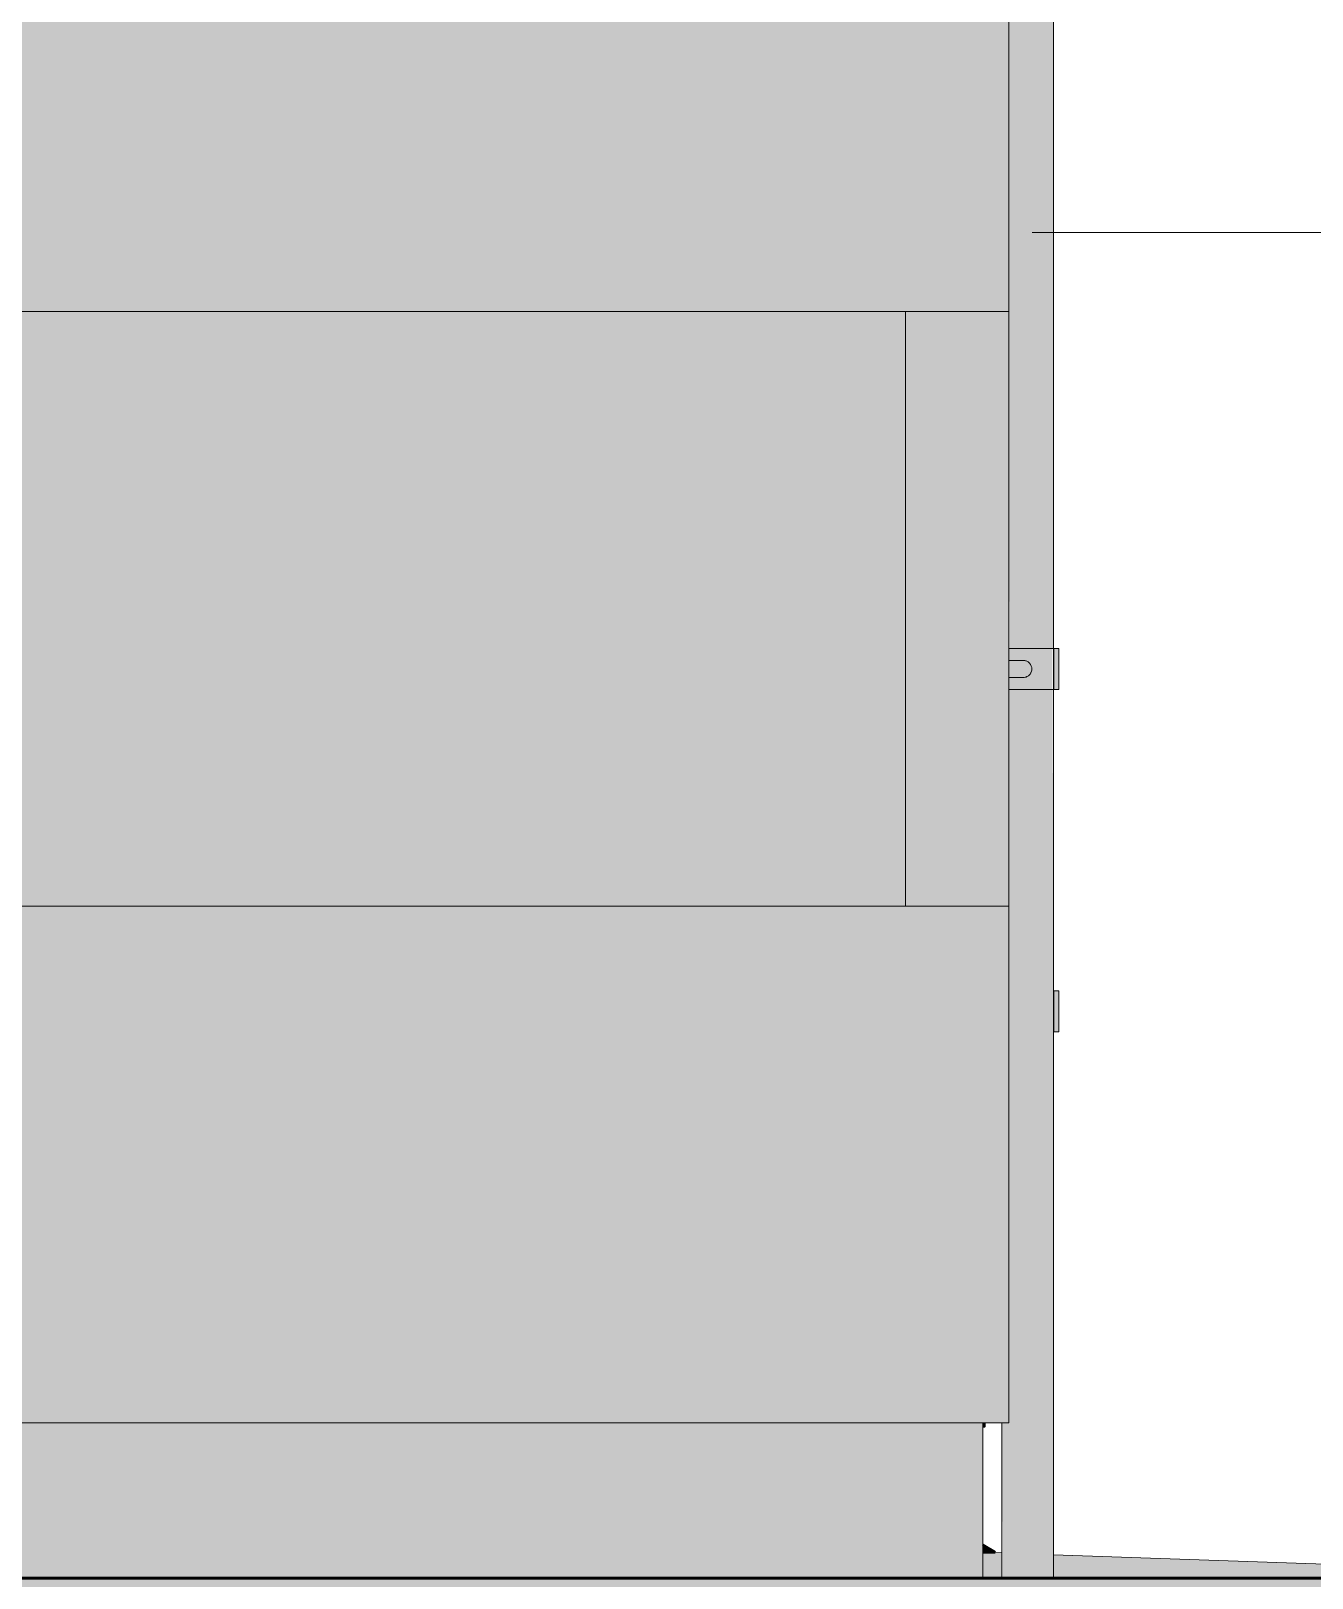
# Model space of a CAD drawing. Header units: millimetres. Extents: x -155050 to -36395, y -2753 to 7638.
# Drawn here: x -67251 to -64773, y -750 to 2243 of the extents above; entities that cross this region are included whole.
import ezdxf

# ---------------------------------------------------------------- set-up
doc = ezdxf.new("R2010")
doc.units = ezdxf.units.MM
for name, pattern in [('IMPORT-DASHDOT', [11.176, 8.128, -1.524, 0, -1.524]), ('IMPORT-DASHED _2_', [9.652, 8.128, -1.524]), ('IMPORT-ČÁRKOVANÁ2 _2_', [9.525, 6.35, -3.175])]:
    doc.linetypes.add(name, pattern=pattern)
for name, color, linetype, lineweight, true_color in [('---1 - PBS PNP-1', 1, 'Continuous', 35, 0xff0000), ('---1 - PBS SYMBOLY A TEXT-1', 180, 'IMPORT-ČÁRKOVANÁ2 _2_', 35, 0x3f00ff), ('00_pL_hranice pozemku', 1, 'Continuous', 35, 0xff0000), ('00_pL_katastr-1', 150, 'Continuous', 35, 0x007fff), ('00_pL_KOTY 1500', 7, 'Continuous', 9, 0x260000), ('00_pL_přípojka destova kanalizace-2', 7, 'Continuous', 35, 0x3f7f3f), ('212_HK_situace_03_dwg-1', 40, 'Continuous', 9, 0xffbf00), ('A-DOOR-4', 1, 'Continuous', 50, 0xff0000), ('A-DOOR-6', 7, 'Continuous', 18, 0xe2b180), ('A-DOOR-7', 7, 'Continuous', 18, 0x686868), ('A-FLOR-1', 7, 'Continuous', 9, 0xbfb2ad), ('A-GENM-1', 7, 'Continuous', 9, 0xf6eddd), ('A-GENM-2', 7, 'Continuous', 9, 0x646464), ('A-WALL-1', 7, 'Continuous', 9, 0xd7d5cb), ('A-WALL-2', 7, 'Continuous', 9, 0x004080), ('A-WALL-3', 7, 'Continuous', 9, 0xdeddc7), ('A-WALL-4', 7, 'Continuous', 9, 0x787878), ('hch budova-1', 7, 'Continuous', 9, 0x00a5a5), ('hch tok-1', 7, 'Continuous', 9, 0x00a5a5), ('Kóty-1', 3, 'IMPORT-DASHED _2_', 9, 0x00ff00), ('Obrys', 2, 'Continuous', 9, 0xffff00), ('Obrys-3', 5, 'Continuous', 9, 0x0000ff), ('Obrys-4', 5, 'IMPORT-DASHDOT', 9, 0x0000ff), ('PDF7_000 ISN KABELY NN', 9, 'Continuous', 9, 0x808080), ('PDF7_000 ISN SDĚL OPTIKA METALIKA CHRÁNIČKA PŘÍVOD', 9, 'Continuous', 9, 0x808080), ('PDF7_0V - Splašky výtlak zaměřeno', 9, 'Continuous', 9, 0x808080), ('PDF7_0V - Voda návrh', 9, 'Continuous', 9, 0x808080), ('PDF7_0V-návrh kanal dešťová', 7, 'Continuous', 9, 0x656565), ('PDF7_26', 9, 'Continuous', 9, 0x808080), ('PDF7_CKKOTY', 7, 'Continuous', 9, 0x260000), ('PDF7_GP Druhy pozemků', 7, 'Continuous', 9, 0x67a552), ('PDF7_GP Hraniční linie', 7, 'Continuous', 9, 0x0052a5), ('PDF7_GP Stromy', 7, 'Continuous', 9, 0x67a552), ('PDF7_GP Výšky bodů', 7, 'Continuous', 9, 0x0052a5), ('PDF7_ISS DEŠŤOVÁ KANALIZACE', 9, 'Continuous', 9, 0x808080), ('PDF7_Slezské Předměstí_646971$0$21900', 7, 'Continuous', 9, 0x002600), ('PDF7_Znacky-kultury', 7, 'Continuous', 9, 0x29a500)]:
    doc.layers.add(name, color=color, linetype=linetype, lineweight=lineweight, true_color=true_color)
for name, color, linetype, lineweight in [('0-1', 7, 'Continuous', 9), ('00_pL_KOTY', 7, 'Continuous', 9), ('00_pL_stavajici objekty', 7, 'Continuous', 50), ('2966-1_navrh dispozice stroju-HK_dwg-1', 7, 'Continuous', 9), ('A-ANNO-IDEN', 7, 'Continuous', 9), ('A-DOOR', 7, 'Continuous', 9), ('A-DOOR-GLAZ-2', 7, 'Continuous', 18), ('A-FLOR', 7, 'Continuous', 9), ('A-WALL', 7, 'Continuous', 9), ('HK_TEREN_SESAZENI_dwg-1', 7, 'Continuous', 9), ('Kóty', 7, 'Continuous', 9), ('PDF7_0', 7, 'Continuous', 9), ('PDF7_000 BOURÁNÍ', 7, 'Continuous', 9), ('PDF7_GP Popis', 7, 'Continuous', 9)]:
    doc.layers.add(name, color=color, linetype=linetype, lineweight=lineweight)

# ---------------------------------------------------------------- blocks, each defined once
blk = doc.blocks.new('Construction_Roof-Accessories_Lindab_Round- - Lindab Round Downpipe System 150_100 High Build Polyester 001 Antique White-794159-Řez 4')
at = {"layer": 'A-GENM-1'}
blk.add_hatch(color=256, dxfattribs=at).paths.add_polyline_path([(-180724, 306.6), (-180718.9, 306.6), (-180719.1, 386.1), (-180728.5, 386.1), (-180728.5, 306.6)])
at = {"layer": 'A-GENM-2'}
for p, q in [((-180728.5, 386.1), (-180728.9, 386.1)), ((-180718.8, 386.1), (-180728.5, 386.1)), ((-180728.5, 306.6), (-180728.5, 386.1)), ((-180718.8, 306.6), (-180718.8, 386.1)), ((-180728.9, 306.6), (-180728.5, 306.6)), ((-180728.5, 306.6), (-180718.8, 306.6))]:
    blk.add_line(p, q, dxfattribs=at)
blk = doc.blocks.new('Construction_Roof-Accessories_Lindab_Round- - Lindab Round Downpipe System 150_100 High Build Polyester 001 Antique White-815879-Řez 4')
at = {"layer": 'A-GENM-1'}
h = blk.add_hatch(color=256, dxfattribs=at)
h.paths.add_polyline_path([(-180791.8, -750), (-180728.9, -750), (-180730.6, 969), (-180815.7, 969), (-180815.7, -450), (-180828.9, -450), (-180827.2, -750), (-180792.4, -750)])
h.paths.add_polyline_path([(-180800.2, 992.3), (-180781.6, 993.5), (-180777, 996.1), (-180773.3, 1000.5), (-180771.4, 1008.3), (-180771.4, 1011.6), (-180773.3, 1017), (-180778.9, 1022.5), (-180783.3, 1024.5), (-180795.9, 1025.3), (-180815.7, 1025.3), (-180814.2, 992.3), (-180803.9, 992.3)])
h.paths.add_polyline_path([(-180787.8, 1048.5), (-180728.9, 1048.5), (-180730.6, 2844.3), (-180815.7, 2844.3), (-180814.2, 1048.5), (-180791.8, 1048.5)])
h.paths.add_polyline_path([(-180787.8, 2867.6), (-180781.6, 2868.8), (-180774.4, 2874.6), (-180773.3, 2875.8), (-180771.4, 2881.4), (-180771.4, 2887), (-180774.4, 2893.6), (-180778.9, 2897.8), (-180782, 2899.6), (-180794.1, 2900.6), (-180815.7, 2900.6), (-180814.2, 2867.6), (-180791.8, 2867.6)])
h.paths.add_polyline_path([(-180787.6, 2923.8), (-180728.9, 2923.8), (-180730.6, 4719.6), (-180815.7, 4719.6), (-180814.2, 2923.8), (-180787.7, 2923.8)])
h.paths.add_polyline_path([(-180787.7, 4742.9), (-180781.6, 4744.1), (-180777, 4746.7), (-180772.1, 4754.6), (-180771.4, 4756.5), (-180771.4, 4762.3), (-180773.3, 4767.7), (-180778.9, 4773.1), (-180782, 4774.9), (-180794.1, 4775.9), (-180815.7, 4775.9), (-180814.2, 4742.9), (-180787.8, 4742.9)])
h.paths.add_polyline_path([(-180743.3, 4799.1), (-180728.9, 4799.1), (-180730.6, 4959.4), (-180815.7, 4959.2), (-180814, 4799.1), (-180743.5, 4799.1)])
for points in [[(-180731.2, 969), (-180731.2, 1048.5), (-180815.7, 1048.5), (-180815.7, 1025.3), (-180782, 1024.3), (-180777, 1021.4), (-180773.3, 1017), (-180771.4, 1008.3), (-180771.4, 1005.9), (-180773.3, 1000.5), (-180777, 996.1), (-180782, 993.3), (-180794.1, 992.3), (-180815.7, 992.3), (-180815.6, 969), (-180737.4, 969)], [(-180724, 969), (-180718.9, 969), (-180719.1, 1048.5), (-180728.5, 1048.5), (-180728.5, 969)], [(-180729.9, 969), (-180728.5, 969), (-180729.9, 1008.3)], [(-180731, 969), (-180729.9, 969), (-180731.2, 969)]]:
    blk.add_hatch(color=256, dxfattribs=at).paths.add_polyline_path(points)
at = {"layer": 'A-GENM-2'}
for p, q in [((-180728.9, -750), (-180728.9, 4959.4)), ((-180731.2, 1048.5), (-180815.6, 1048.5)), ((-180731.2, 1048.5), (-180729.9, 1048.5)), ((-180728.5, 1048.5), (-180729.9, 1048.5)), ((-180718.8, 1048.5), (-180728.5, 1048.5)), ((-180728.5, 969), (-180728.5, 1048.5)), ((-180718.8, 969), (-180718.8, 1048.5)), ((-180787.6, 1025.3), (-180816, 1025.3)), ((-180816, 992.3), (-180787.6, 992.3)), ((-180815.6, 969), (-180731.2, 969)), ((-180729.9, 969), (-180731.2, 969)), ((-180729.9, 969), (-180728.5, 969)), ((-180728.5, 969), (-180718.8, 969)), ((-180828.9, -450), (-180828.9, -750))]:
    blk.add_line(p, q, dxfattribs=at)
blk.add_open_spline([(-180787.6, 1025.3), (-180786.6, 1025.3), (-180784.7, 1025.1), (-180782, 1024.4), (-180779.4, 1023.1), (-180777, 1021.5), (-180774.9, 1019.4), (-180773.3, 1017.1), (-180772.1, 1014.4), (-180771.2, 1011.4), (-180771, 1008), (-180771.5, 1004.5), (-180772.7, 1001.6), (-180773.9, 999.6), (-180775, 998.1), (-180776.2, 996.8), (-180778, 995.3), (-180781.7, 993), (-180785.2, 992.3), (-180787.6, 992.3)], degree=3, knots=[0, 0, 0, 0, 0.055556, 0.111111, 0.166667, 0.222222, 0.277778, 0.333333, 0.388889, 0.444444, 0.513889, 0.583333, 0.652778, 0.6875, 0.722222, 0.756944, 0.791667, 0.861111, 1, 1, 1, 1], dxfattribs=at)
blk = doc.blocks.new('Vnější jednoduché dvoukřídlé dveře - 1050 x 2100mm-V28-Řez 4')
at = {"layer": 'A-DOOR-6'}
blk.add_hatch(color=256, dxfattribs=at).paths.add_polyline_path([(-180841.8, -700), (-180865.7, -685.9), (-180865.7, -700)])
at = {"layer": 'A-DOOR-7'}
for points in [[(-180865.7, -450), (-180865.7, -458), (-180863.2, -458), (-180863.2, -450)], [(-180863.2, -458), (-180861.2, -456), (-180862.7, -450), (-180863.2, -450)]]:
    blk.add_hatch(color=256, dxfattribs=at).paths.add_polyline_path(points)
at = {"layer": 'A-DOOR'}
for p, q in [((-180863.2, -458), (-180865.7, -458)), ((-180861.2, -456), (-180861.2, -450))]:
    blk.add_line(p, q, dxfattribs=at)
blk.add_open_spline([(-180861.2, -456), (-180861.2, -456.2), (-180861.2, -456.4), (-180861.3, -456.8), (-180861.4, -457), (-180861.5, -457.1), (-180861.6, -457.3), (-180861.8, -457.4), (-180862, -457.6), (-180862.2, -457.7), (-180862.4, -457.9), (-180862.7, -458), (-180863, -458), (-180863.2, -458)], degree=3, knots=[0, 0, 0, 0, 0.166667, 0.25, 0.333333, 0.375, 0.416667, 0.5, 0.583333, 0.666667, 0.75, 0.833333, 1, 1, 1, 1], dxfattribs=at)
at = {"layer": 'A-DOOR-4'}
for p, q in [((-180841.8, -700), (-180865.7, -685.9)), ((-180865.7, -700), (-180841.8, -700))]:
    blk.add_line(p, q, dxfattribs=at)
blk = doc.blocks.new('2966-1_navrh dispozice stroju-HK_dwg__OPEN-V29-Řez 4')
at = {"layer": 'Kóty'}
blk.add_line((-186565.7, -750), (-187440.7, -750), dxfattribs=at)
at = {"layer": 'Kóty', "flags": 128}
blk.add_lwpolyline([(-187440.7, -750), (-186565.7, -750), (-187440.7, -750)], dxfattribs=at)
blk = doc.blocks.new('2966-1_navrh dispozice stroju-HK_dwg_SE894-902593-Řez 4')
at = {"layer": '0-1'}
for p, q in [((-182671.7, -750), (-182670.8, -750)), ((-182670.8, -750), (-182671.7, -750))]:
    blk.add_line(p, q, dxfattribs=at)
blk = doc.blocks.new('2966-1_navrh dispozice stroju-HK_dwg_SE871-902611-Řez 4')
at = {"layer": '0-1'}
for p, q in [((-182658.7, -750), (-182662.7, -750)), ((-182659.5, -750), (-182662.7, -750)), ((-182659.5, -750), (-182662.7, -750)), ((-182659.5, -750), (-182662.7, -750)), ((-182659.5, -750), (-182662.7, -750)), ((-182658.7, -750), (-182662.7, -750)), ((-182658.7, -750), (-182659.5, -750)), ((-182658.7, -750), (-182659.5, -750)), ((-182658.7, -750), (-182659.5, -750)), ((-182658.7, -750), (-182659.5, -750)), ((-182658.7, -750), (-182652.9, -750)), ((-182652.9, -750), (-182658.7, -750)), ((-182649, -750), (-182652.9, -750)), ((-182649, -750), (-182652.9, -750)), ((-182648, -750), (-182649, -750)), ((-182648, -750), (-182649, -750)), ((-182639.4, -750), (-182648, -750)), ((-182648, -750), (-182639.4, -750)), ((-182638.4, -750), (-182639.4, -750)), ((-182638.4, -750), (-182639.4, -750)), ((-182634.5, -750), (-182638.4, -750)), ((-182634.5, -750), (-182638.4, -750)), ((-182590.9, -750), (-182634.5, -750)), ((-182634.5, -750), (-182590.9, -750)), ((-182587, -750), (-182590.9, -750)), ((-182587, -750), (-182590.9, -750)), ((-182586, -750), (-182587, -750)), ((-182586, -750), (-182587, -750)), ((-182577.4, -750), (-182586, -750)), ((-182586, -750), (-182577.4, -750)), ((-182576.4, -750), (-182577.4, -750)), ((-182576.4, -750), (-182577.4, -750)), ((-182572.5, -750), (-182576.4, -750)), ((-182572.5, -750), (-182576.4, -750)), ((-182566.7, -750), (-182572.5, -750)), ((-182572.5, -750), (-182566.7, -750)), ((-182562.7, -750), (-182566.7, -750)), ((-182565.9, -750), (-182566.7, -750)), ((-182565.9, -750), (-182566.7, -750)), ((-182565.9, -750), (-182566.7, -750)), ((-182565.9, -750), (-182566.7, -750)), ((-182562.7, -750), (-182566.7, -750)), ((-182562.7, -750), (-182565.9, -750)), ((-182562.7, -750), (-182565.9, -750)), ((-182562.7, -750), (-182565.9, -750)), ((-182562.7, -750), (-182565.9, -750))]:
    blk.add_line(p, q, dxfattribs=at)
blk = doc.blocks.new('2966-1_navrh dispozice stroju-HK_dwg_SE870-902612-Řez 4')
at = {"layer": '0-1'}
for p, q in [((-182658.7, -750), (-182659.5, -750)), ((-182649, -750), (-182652.9, -750)), ((-182648, -750), (-182649, -750)), ((-182638.4, -750), (-182639.4, -750)), ((-182634.5, -750), (-182638.4, -750)), ((-182587, -750), (-182590.9, -750)), ((-182587, -750), (-182590.9, -750)), ((-182586, -750), (-182587, -750)), ((-182576.4, -750), (-182577.4, -750)), ((-182576.4, -750), (-182577.4, -750)), ((-182572.5, -750), (-182576.4, -750)), ((-182572.5, -750), (-182576.4, -750)), ((-182562.7, -750), (-182565.9, -750)), ((-182562.7, -750), (-182565.9, -750))]:
    blk.add_line(p, q, dxfattribs=at)
blk = doc.blocks.new('2966-1_navrh dispozice stroju-HK_dwg_SE867-902615-Řez 4')
at = {"layer": '0-1'}
for p, q in [((-182638.2, -750), (-182649.2, -750)), ((-182638.2, -750), (-182649.2, -750)), ((-182638.2, -750), (-182649.2, -750)), ((-182638.2, -750), (-182649.2, -750)), ((-182605.7, -750), (-182619.7, -750)), ((-182605.7, -750), (-182619.7, -750)), ((-182576.2, -750), (-182587.2, -750)), ((-182576.2, -750), (-182587.2, -750)), ((-182576.2, -750), (-182587.2, -750)), ((-182576.2, -750), (-182587.2, -750))]:
    blk.add_line(p, q, dxfattribs=at)
at = {"layer": '0-1', "flags": 128}
for points in [[(-182662.7, -750), (-182657.7, -750), (-182567.7, -750), (-182562.7, -750)], [(-182562.7, -750), (-182567.7, -750), (-182657.7, -750), (-182662.7, -750)]]:
    blk.add_lwpolyline(points, dxfattribs=at)
blk = doc.blocks.new('2966-1_navrh dispozice stroju-HK_dwg_SE866-902616-Řez 4')
at = {"layer": '0-1'}
for p, q in [((-185672.7, -750), (-184341.7, -750)), ((-184133.7, -750), (-183609.3, -750)), ((-183430.7, -750), (-182677.7, -750))]:
    blk.add_line(p, q, dxfattribs=at)
blk = doc.blocks.new('2966-1_navrh dispozice stroju-HK_dwg_SE865-902617-Řez 4')
at = {"layer": '0-1'}
for p, q in [((-182677.7, -750), (-185672.7, -750)), ((-185672.7, -750), (-182677.7, -750)), ((-182677.7, -750), (-185672.7, -750)), ((-182677.7, -750), (-185672.7, -750)), ((-182677.7, -750), (-185672.7, -750)), ((-182677.7, -750), (-185672.7, -750)), ((-182677.7, -750), (-185672.7, -750)), ((-182677.7, -750), (-185672.7, -750)), ((-182677.7, -750), (-185672.7, -750)), ((-182677.7, -750), (-185672.7, -750)), ((-182677.7, -750), (-185672.7, -750)), ((-182677.7, -750), (-185672.7, -750)), ((-182677.7, -750), (-185672.7, -750)), ((-182677.7, -750), (-185672.7, -750)), ((-182677.7, -750), (-185672.7, -750))]:
    blk.add_line(p, q, dxfattribs=at)
blk.add_blockref('2966-1_navrh dispozice stroju-HK_dwg_SE866-902616-Řez 4', (0, 0))
blk = doc.blocks.new('2966-1_navrh dispozice stroju-HK_dwg_SE863-902619-Řez 4')
at = {"layer": '0-1'}
for p, q in [((-182670.7, -750), (-182662.7, -750)), ((-182662.7, -750), (-182670.7, -750)), ((-182670.7, -750), (-182662.7, -750)), ((-182662.7, -750), (-182670.7, -750))]:
    blk.add_line(p, q, dxfattribs=at)
blk = doc.blocks.new('2966-1_navrh dispozice stroju-HK_dwg_SE862-902620-Řez 4')
at = {"layer": '0-1'}
for p, q in [((-182677.7, -750), (-182671.7, -750)), ((-182671.7, -750), (-182677.7, -750)), ((-182671.7, -750), (-182677.7, -750)), ((-182671.7, -750), (-182677.7, -750)), ((-182671.7, -750), (-182677.7, -750)), ((-182671.7, -750), (-182677.7, -750)), ((-182671.7, -750), (-182677.7, -750)), ((-182671.7, -750), (-182677.7, -750)), ((-182670.7, -750), (-182671.7, -750)), ((-182671.7, -750), (-182670.7, -750)), ((-182671.7, -750), (-182670.7, -750)), ((-182671.7, -750), (-182670.7, -750)), ((-182671.7, -750), (-182670.7, -750))]:
    blk.add_line(p, q, dxfattribs=at)
blk = doc.blocks.new('2966-1_navrh dispozice stroju-HK_dwg-867852-Řez 4')
at = {"layer": 'Kóty'}
for p, q in [((-181940.7, -750), (-198730.7, -750)), ((-180365.7, -750), (-179414.4, -750)), ((-180365.7, -750), (-179414.4, -750))]:
    blk.add_line(p, q, dxfattribs=at)
at = {"layer": 'Kóty-1'}
for p, q in [((-188482.8, -750), (-181965.7, -750)), ((-181965.7, -750), (-188482.8, -750))]:
    blk.add_line(p, q, dxfattribs=at)
at = {"layer": 'Obrys'}
for p, q in [((-179030.8, -750), (-201519.1, -750)), ((-179030.8, -750), (-201519.1, -750)), ((-201519.1, -750), (-179030.8, -750)), ((-182165.7, -750), (-188282.8, -750)), ((-184052, -750), (-182165.7, -750))]:
    blk.add_line(p, q, dxfattribs=at)
at = {"layer": 'Obrys-3'}
for p, q in [((-181365.7, -750), (-199905.7, -750)), ((-181365.7, -750), (-199905.7, -750)), ((-199585.7, -750), (-181365.7, -750)), ((-181365.7, -750), (-180765.7, -750)), ((-180765.7, -750), (-181365.7, -750)), ((-180765.7, -750), (-181365.7, -750))]:
    blk.add_line(p, q, dxfattribs=at)
at = {"layer": 'Obrys-3', "flags": 128}
blk.add_lwpolyline([(-199580.7, -750), (-181365.7, -750), (-180765.7, -750)], dxfattribs=at)
at = {"layer": 'Obrys-4'}
for p, q in [((-180365.7, -750), (-192305.7, -750)), ((-181065.7, -750), (-186565.7, -750)), ((-180365.7, -750), (-183045.7, -750))]:
    blk.add_line(p, q, dxfattribs=at)
for name, p in [('2966-1_navrh dispozice stroju-HK_dwg_SE865-902617-Řez 4', (0, 0)), ('2966-1_navrh dispozice stroju-HK_dwg_SE862-902620-Řez 4', (0, 0)), ('2966-1_navrh dispozice stroju-HK_dwg_SE894-902593-Řez 4', (0, 0)), ('2966-1_navrh dispozice stroju-HK_dwg_SE863-902619-Řez 4', (0, 0)), ('2966-1_navrh dispozice stroju-HK_dwg_SE871-902611-Řez 4', (0, 0)), ('2966-1_navrh dispozice stroju-HK_dwg_SE867-902615-Řez 4', (0, 0)), ('2966-1_navrh dispozice stroju-HK_dwg_SE870-902612-Řez 4', (0, 0)), ('2966-1_navrh dispozice stroju-HK_dwg__OPEN-V29-Řez 4', (5500, 0))]:
    blk.add_blockref(name, p)
blk = doc.blocks.new('212_HK_situace_03_dwg__Oblique-904816-Řez 4')
at = {"layer": '00_pL_KOTY'}
blk.add_line((-181227, -750), (-180429.1, -750), dxfattribs=at)
blk = doc.blocks.new('212_HK_situace_03_dwg__Oblique-V31-Řez 4')
at = {"layer": '00_pL_KOTY'}
blk.add_line((-200545, -750), (-199745.3, -750), dxfattribs=at)
blk = doc.blocks.new('212_HK_situace_03_dwg__Oblique-904818-Řez 4')
at = {"layer": '00_pL_KOTY 1500'}
blk.add_line((-181226.5, -750), (-180428.1, -750), dxfattribs=at)
blk = doc.blocks.new('212_HK_situace_03_dwg__Oblique-V32-Řez 4')
at = {"layer": '00_pL_KOTY 1500'}
blk.add_line((-200546.2, -750), (-199746.5, -750), dxfattribs=at)
blk = doc.blocks.new('212_HK_situace_03_dwg-886969-Řez 4')
at = {"layer": '---1 - PBS PNP-1'}
blk.add_line((-179987.1, -750), (-183600.2, -750), dxfattribs=at)
at = {"layer": '---1 - PBS SYMBOLY A TEXT-1'}
blk.add_line((-179030.8, -750), (-190058.8, -750), dxfattribs=at)
at = {"layer": '00_pL_hranice pozemku'}
for p, q in [((-201519.1, -750), (-179030.8, -750)), ((-179030.8, -750), (-201519.1, -750)), ((-201519.1, -750), (-179030.8, -750))]:
    blk.add_line(p, q, dxfattribs=at)
at = {"layer": '00_pL_katastr-1'}
for p, q in [((-179030.8, -750), (-201519.1, -750)), ((-201519.1, -750), (-179030.8, -750)), ((-179030.8, -750), (-201519.1, -750)), ((-179030.8, -750), (-201519.1, -750)), ((-201519.1, -750), (-179030.8, -750)), ((-179030.8, -750), (-201519.1, -750))]:
    blk.add_line(p, q, dxfattribs=at)
at = {"layer": '00_pL_katastr-1', "flags": 128}
for points in [[(-201519.1, -750), (-195852.3, -750), (-191585.4, -750), (-179030.8, -750)], [(-179030.8, -750), (-184672, -750), (-184686.6, -750), (-179030.8, -750)]]:
    blk.add_lwpolyline(points, dxfattribs=at)
at = {"layer": '00_pL_KOTY'}
blk.add_line((-180311.1, -750), (-180783.2, -750), dxfattribs=at)
at = {"layer": '00_pL_KOTY', "flags": 128}
for points in [[(-200140.9, -750), (-200138, -750), (-180828, -750), (-180830.9, -750)], [(-180640.8, -750), (-181092.6, -750), (-181845.7, -750)], [(-180835.7, -750), (-180835.4, -750), (-179030.8, -750)]]:
    blk.add_lwpolyline(points, dxfattribs=at)
blk.add_lwpolyline([(-181487.7, -750), (-186883.2, -750), (-188427.9, -750), (-183032.3, -750)], close=True, dxfattribs=at)
at = {"layer": '00_pL_KOTY 1500', "flags": 128}
for points in [[(-200144.2, -750), (-200135.8, -750), (-180827.3, -750), (-180835.8, -750)], [(-179030.8, -750), (-180837.9, -750), (-180839.2, -750)]]:
    blk.add_lwpolyline(points, dxfattribs=at)
at = {"layer": '00_pL_přípojka destova kanalizace-2'}
blk.add_line((-201146.1, -750), (-179030.8, -750), dxfattribs=at)
at = {"layer": '00_pL_stavajici objekty'}
for p, q in [((-179030.8, -750), (-201519.1, -750)), ((-201519.1, -750), (-179030.8, -750)), ((-179030.8, -750), (-201519.1, -750)), ((-201519.1, -750), (-179030.8, -750)), ((-201519.1, -750), (-179030.8, -750)), ((-179030.8, -750), (-201519.1, -750))]:
    blk.add_line(p, q, dxfattribs=at)
at = {"layer": '00_pL_stavajici objekty', "flags": 128}
blk.add_lwpolyline([(-179030.8, -750), (-184485.4, -750), (-184484.1, -750), (-179030.8, -750)], dxfattribs=at)
at = {"layer": 'PDF7_0', "flags": 128}
blk.add_lwpolyline([(-179030.8, -750), (-184451.4, -750), (-187242.3, -750), (-187241.8, -750), (-193290.2, -750), (-193291, -750), (-188970.7, -750), (-188971.4, -750), (-195285.6, -750), (-195286.1, -750), (-186246.8, -750), (-185715.4, -750), (-179030.8, -750)], dxfattribs=at)
for points in [[(-181816.2, -750), (-181814.2, -750), (-179355, -750), (-179357, -750)], [(-179556.3, -750), (-179554.5, -750), (-181614.9, -750), (-181616.7, -750)]]:
    blk.add_lwpolyline(points, close=True, dxfattribs=at)
at = {"layer": 'PDF7_000 BOURÁNÍ'}
for p, q in [((-201519.1, -750), (-179030.8, -750)), ((-179030.8, -750), (-201519.1, -750))]:
    blk.add_line(p, q, dxfattribs=at)
at = {"layer": 'PDF7_000 BOURÁNÍ', "flags": 128}
blk.add_lwpolyline([(-179030.8, -750), (-184485.4, -750), (-184484.1, -750), (-179030.8, -750)], dxfattribs=at)
at = {"layer": 'PDF7_000 ISN KABELY NN'}
for p, q in [((-182487.6, -750), (-182354.7, -750)), ((-181430.8, -750), (-181164.9, -750)), ((-181091.8, -750), (-181357.7, -750)), ((-180626.6, -750), (-180892.4, -750))]:
    blk.add_line(p, q, dxfattribs=at)
at = {"layer": 'PDF7_000 ISN KABELY NN', "flags": 128}
for points in [[(-183757.1, -750), (-182826.5, -750), (-181630.2, -750)], [(-182354.7, -750), (-182487.6, -750), (-182155.3, -750), (-181889.4, -750), (-181889.4, -750), (-181756.5, -750)], [(-180167.9, -750), (-180035, -750), (-180367.3, -750), (-180633.2, -750), (-180633.2, -750), (-180766.1, -750)]]:
    blk.add_lwpolyline(points, dxfattribs=at)
at = {"layer": 'PDF7_000 ISN SDĚL OPTIKA METALIKA CHRÁNIČKA PŘÍVOD'}
for p, q in [((-181497.3, -750), (-181430.8, -750)), ((-181297.9, -750), (-181032, -750)), ((-180277.5, -750), (-180634.2, -750)), ((-179944.2, -750), (-180300.8, -750))]:
    blk.add_line(p, q, dxfattribs=at)
at = {"layer": 'PDF7_000 ISN SDĚL OPTIKA METALIKA CHRÁNIČKA PŘÍVOD', "flags": 128}
blk.add_lwpolyline([(-183757.1, -750), (-182826.6, -750), (-181630.2, -750)], dxfattribs=at)
at = {"layer": 'PDF7_0V - Splašky výtlak zaměřeno'}
for p, q in [((-181564.1, -750), (-181298.3, -750)), ((-181098.9, -750), (-180633.6, -750))]:
    blk.add_line(p, q, dxfattribs=at)
at = {"layer": 'PDF7_0V - Splašky výtlak zaměřeno', "flags": 128}
blk.add_lwpolyline([(-184754.5, -750), (-182827, -750), (-181830, -750)], dxfattribs=at)
at = {"layer": 'PDF7_0V - Voda návrh'}
for p, q in [((-181098.7, -750), (-180766.4, -750)), ((-179965.1, -750), (-180283.8, -750))]:
    blk.add_line(p, q, dxfattribs=at)
at = {"layer": 'PDF7_0V - Voda návrh', "flags": 128}
for points in [[(-181563.9, -750), (-182693.9, -750), (-183292, -750)], [(-180766.3, -750), (-181098.7, -750), (-180566.9, -750), (-179968.7, -750)]]:
    blk.add_lwpolyline(points, dxfattribs=at)
at = {"layer": 'PDF7_0V-návrh kanal dešťová'}
for p, q in [((-182212.6, -750), (-182412, -750)), ((-180617.4, -750), (-180085.7, -750))]:
    blk.add_line(p, q, dxfattribs=at)
at = {"layer": 'PDF7_26', "flags": 128}
blk.add_lwpolyline([(-181391.2, -750), (-182654, -750)], close=True, dxfattribs=at)
at = {"layer": 'PDF7_CKKOTY'}
blk.add_line((-179030.8, -750), (-201519.1, -750), dxfattribs=at)
at = {"layer": 'PDF7_GP Druhy pozemků'}
for p, q in [((-180562.3, -750), (-180230.1, -750)), ((-180495.9, -750), (-180362.9, -750)), ((-180305.7, -750), (-180484.2, -750)), ((-180230, -750), (-180363, -750)), ((-180151.8, -750), (-180327.7, -750))]:
    blk.add_line(p, q, dxfattribs=at)
at = {"layer": 'PDF7_GP Hraniční linie', "flags": 128}
for points in [[(-179030.8, -750), (-185666, -750), (-201519.1, -750)], [(-201136.2, -750), (-183723, -750), (-179030.8, -750)], [(-184550.6, -750), (-185414, -750), (-181160.1, -750), (-179030.8, -750)]]:
    blk.add_lwpolyline(points, dxfattribs=at)
at = {"layer": 'PDF7_GP Popis'}
for p, q in [((-182556.5, -750), (-182290.5, -750)), ((-182367.2, -750), (-182433.6, -750)), ((-182101.5, -750), (-181835.5, -750)), ((-180824.1, -750), (-180890.5, -750)), ((-180558.4, -750), (-180292.4, -750)), ((-180396.9, -750), (-180463.4, -750))]:
    blk.add_line(p, q, dxfattribs=at)
at = {"layer": 'PDF7_GP Popis', "flags": 128}
for points in [[(-182689.3, -750), (-182822.2, -750), (-182755.8, -750), (-182689.3, -750), (-182622.8, -750), (-182622.9, -750), (-182622.9, -750), (-182689.3, -750), (-182689.4, -750), (-182755.8, -750), (-182755.8, -750), (-182822.3, -750), (-182822.3, -750), (-182822.3, -750)], [(-182633.1, -750), (-182633.1, -750), (-182699.6, -750), (-182699.5, -750)], [(-182423.5, -750), (-182423.5, -750), (-182490, -750), (-182556.4, -750), (-182622.9, -750), (-182622.9, -750), (-182623, -750), (-182556.5, -750), (-182490, -750)], [(-182300.7, -750), (-182500.2, -750), (-182566.6, -750)], [(-182234.3, -750), (-182367.2, -750), (-182300.8, -750), (-182234.3, -750), (-182167.8, -750), (-182167.9, -750), (-182234.3, -750), (-182234.4, -750), (-182300.8, -750), (-182367.3, -750), (-182367.3, -750)], [(-181968.5, -750), (-181968.5, -750), (-181968.5, -750), (-182034.9, -750), (-182101.4, -750), (-182167.9, -750), (-182167.9, -750), (-182168, -750), (-182101.5, -750), (-182035, -750)], [(-181089.9, -750), (-181089.9, -750), (-181156.4, -750), (-181156.4, -750)], [(-180757.5, -750), (-180957, -750), (-181023.5, -750)], [(-180691.2, -750), (-180824.1, -750), (-180757.6, -750), (-180691.1, -750), (-180624.7, -750), (-180624.7, -750), (-180624.7, -750), (-180691.2, -750), (-180691.2, -750), (-180757.7, -750), (-180757.7, -750), (-180824.2, -750), (-180824.1, -750), (-180890.6, -750), (-180890.6, -750)], [(-180425.4, -750), (-180425.3, -750), (-180491.8, -750), (-180558.3, -750), (-180624.8, -750), (-180624.8, -750), (-180624.8, -750), (-180558.3, -750), (-180491.9, -750)], [(-180064.5, -750), (-180264, -750), (-180330.5, -750), (-180330.5, -750)]]:
    blk.add_lwpolyline(points, dxfattribs=at)
at = {"layer": 'PDF7_GP Stromy'}
for p, q in [((-181270.8, -750), (-182330.6, -750)), ((-179273.5, -750), (-181333.9, -750)), ((-179272.8, -750), (-181333.2, -750)), ((-180203.6, -750), (-180403, -750))]:
    blk.add_line(p, q, dxfattribs=at)
at = {"layer": 'PDF7_GP Výšky bodů', "flags": 128}
for points in [[(-182629.4, -750), (-182629.3, -750), (-182629.3, -750), (-182828.8, -750)], [(-182441.9, -750), (-182574.8, -750), (-182641.3, -750), (-182641.3, -750), (-182707.7, -750), (-182707.8, -750), (-182774.2, -750), (-182774.2, -750), (-182774.3, -750), (-182774.3, -750), (-182707.8, -750), (-182641.3, -750)], [(-182439.9, -750), (-182572.8, -750), (-182572.9, -750), (-182639.3, -750), (-182705.8, -750), (-182772.3, -750), (-182772.3, -750), (-182772.3, -750), (-182705.9, -750), (-182639.4, -750)], [(-182437.7, -750), (-182570.6, -750), (-182637.1, -750), (-182703.6, -750), (-182770.1, -750), (-182770.1, -750), (-182770.1, -750), (-182770.1, -750), (-182703.7, -750), (-182637.2, -750)], [(-182222, -750), (-182354.9, -750), (-182421.4, -750), (-182421.4, -750), (-182487.9, -750), (-182554.4, -750), (-182554.4, -750), (-182620.9, -750), (-182554.4, -750), (-182488, -750), (-182421.5, -750)], [(-182118.8, -750), (-182251.7, -750), (-182384.8, -750)], [(-181919.5, -750), (-181985.9, -750), (-182052.4, -750), (-182118.9, -750), (-182185.3, -750), (-182185.4, -750), (-182251.9, -750), (-182185.4, -750), (-182185.4, -750), (-182119, -750), (-182052.5, -750)], [(-182230.8, -750), (-182031.3, -750), (-182031.4, -750), (-182230.7, -750)], [(-182155.7, -750), (-181889.8, -750), (-181956.3, -750), (-182155.7, -750)], [(-182095.1, -750), (-181829.2, -750), (-181895.7, -750), (-182028.6, -750)], [(-181699, -750), (-181831.9, -750), (-181832, -750), (-181898.5, -750), (-181964.9, -750), (-182031.4, -750), (-182031.5, -750), (-181965, -750), (-181898.5, -750), (-181832.1, -750)], [(-181557.5, -750), (-181690.4, -750), (-181756.9, -750), (-181756.9, -750), (-181823.4, -750), (-181889.9, -750), (-181889.9, -750), (-181956.4, -750), (-181889.9, -750), (-181823.5, -750), (-181757, -750)], [(-181492.3, -750), (-181425.8, -750), (-181425.8, -750), (-181492.3, -750), (-181558.7, -750), (-181625.2, -750), (-181625.2, -750), (-181625.3, -750), (-181625.3, -750), (-181824.7, -750)], [(-181786.7, -750), (-181520.8, -750), (-181587.3, -750), (-181786.7, -750)], [(-181630, -750), (-181364, -750), (-181430.6, -750), (-181629.9, -750)], [(-181255, -750), (-181321.4, -750), (-181387.9, -750), (-181454.4, -750), (-181520.9, -750), (-181520.9, -750), (-181587.4, -750), (-181520.9, -750), (-181454.5, -750), (-181454.5, -750), (-181388, -750)], [(-181226.5, -750), (-181292.9, -750), (-181359.4, -750), (-181425.9, -750), (-181425.9, -750), (-181492.4, -750), (-181492.4, -750), (-181558.9, -750), (-181558.9, -750), (-181492.4, -750), (-181426, -750), (-181359.5, -750)], [(-181347, -750), (-181347, -750), (-181347, -750), (-181280.5, -750), (-181214, -750), (-181147.6, -750), (-181214, -750), (-181280.5, -750), (-181347, -750), (-181413.4, -750), (-181479.9, -750), (-181480, -750), (-181480, -750), (-181413.5, -750), (-181347, -750)], [(-181098.2, -750), (-181231.1, -750), (-181231.2, -750), (-181231.2, -750), (-181297.6, -750), (-181364.1, -750), (-181430.6, -750), (-181430.6, -750), (-181364.2, -750), (-181364.2, -750), (-181297.7, -750), (-181231.2, -750)], [(-180948.2, -750), (-181014.6, -750), (-181081.2, -750), (-181147.6, -750), (-181214.1, -750), (-181214.1, -750), (-181280.6, -750), (-181214.2, -750), (-181147.7, -750), (-181081.2, -750)], [(-181170.7, -750), (-180904.8, -750), (-180971.3, -750), (-181104.2, -750)], [(-181093.7, -750), (-180827.8, -750), (-180894.3, -750), (-181093.7, -750)], [(-181088.1, -750), (-180822.1, -750), (-180888.6, -750), (-181021.5, -750)], [(-180562, -750), (-180628.4, -750), (-180695, -750), (-180694.9, -750), (-180761.4, -750), (-180827.9, -750), (-180894.4, -750), (-180894.4, -750), (-180828, -750), (-180761.5, -750), (-180695, -750)], [(-180815.5, -750), (-180549.5, -750), (-180616.1, -750), (-180815.4, -750)], [(-180705.6, -750), (-180439.6, -750), (-180506.2, -750), (-180705.5, -750)], [(-180283.7, -750), (-180350.2, -750), (-180416.7, -750), (-180483.1, -750), (-180549.6, -750), (-180549.6, -750), (-180616.1, -750), (-180549.7, -750), (-180483.2, -750), (-180483.2, -750), (-180416.7, -750)], [(-180173.8, -750), (-180306.7, -750), (-180306.8, -750), (-180373.3, -750), (-180439.7, -750), (-180439.7, -750), (-180506.2, -750), (-180506.2, -750), (-180439.8, -750), (-180373.3, -750), (-180306.8, -750)], [(-180223.9, -750), (-180223.9, -750), (-180223.9, -750), (-180489.8, -750)], [(-180423.6, -750), (-180157.6, -750), (-180224.2, -750), (-180357, -750)], [(-180367.8, -750), (-180101.9, -750), (-180168.4, -750), (-180301.3, -750)], [(-180356.9, -750), (-180091, -750), (-180157.5, -750), (-180290.4, -750)]]:
    blk.add_lwpolyline(points, dxfattribs=at)
for points in [[(-182487.8, -750), (-182487.8, -750), (-182554.3, -750), (-182554.3, -750), (-182620.8, -750), (-182620.8, -750), (-182687.2, -750), (-182753.7, -750), (-182753.7, -750), (-182820.2, -750), (-182820.2, -750), (-182820.2, -750), (-182753.8, -750), (-182687.3, -750), (-182687.3, -750), (-182620.8, -750), (-182620.8, -750), (-182620.8, -750), (-182687.2, -750), (-182687.2, -750), (-182620.7, -750), (-182554.3, -750)], [(-182363.5, -750), (-182363.5, -750), (-182430, -750), (-182496.5, -750), (-182562.9, -750), (-182629.4, -750), (-182695.9, -750), (-182695.9, -750), (-182629.5, -750), (-182563, -750), (-182496.5, -750), (-182496.5, -750), (-182496.5, -750), (-182562.9, -750), (-182562.9, -750), (-182496.5, -750), (-182496.4, -750), (-182430, -750)], [(-182028.5, -750), (-181962, -750), (-182028.5, -750), (-182028.6, -750), (-182095, -750), (-182161.5, -750), (-182228, -750), (-182294.5, -750), (-182294.4, -750), (-182294.4, -750), (-182227.9, -750), (-182227.9, -750), (-182161.4, -750), (-182095, -750)], [(-181104.1, -750), (-181037.7, -750), (-181104.1, -750), (-181104.2, -750), (-181170.6, -750), (-181237.1, -750), (-181303.6, -750), (-181370.1, -750), (-181370.1, -750), (-181370, -750), (-181303.5, -750), (-181237, -750), (-181170.6, -750), (-181104.1, -750)], [(-180556.3, -750), (-180489.8, -750), (-180556.3, -750), (-180556.3, -750), (-180622.8, -750), (-180689.3, -750), (-180755.7, -750), (-180822.2, -750), (-180822.2, -750), (-180888.7, -750), (-180888.7, -750), (-180822.2, -750), (-180822.3, -750), (-180755.8, -750), (-180689.3, -750), (-180622.8, -750), (-180622.8, -750), (-180689.3, -750), (-180689.2, -750), (-180689.2, -750), (-180622.7, -750)]]:
    blk.add_lwpolyline(points, close=True, dxfattribs=at)
at = {"layer": 'PDF7_ISS DEŠŤOVÁ KANALIZACE'}
for p, q in [((-181908.7, -750), (-182095.6, -750)), ((-180524.7, -750), (-179394.8, -750))]:
    blk.add_line(p, q, dxfattribs=at)
at = {"layer": 'PDF7_ISS DEŠŤOVÁ KANALIZACE', "flags": 128}
for points in [[(-185044.2, -750), (-184379.6, -750), (-182585.1, -750)], [(-180989.9, -750), (-181588.1, -750), (-181986.9, -750)], [(-181854, -750), (-181654.6, -750), (-181787.4, -750)]]:
    blk.add_lwpolyline(points, dxfattribs=at)
at = {"layer": 'PDF7_Slezské Předměstí_646971$0$21900'}
for p, q in [((-179030.8, -750), (-201519.1, -750)), ((-201519.1, -750), (-179030.8, -750)), ((-201519.1, -750), (-179030.8, -750)), ((-179030.8, -750), (-201519.1, -750))]:
    blk.add_line(p, q, dxfattribs=at)
at = {"layer": 'PDF7_Znacky-kultury'}
for p, q in [((-181361.2, -750), (-182168.3, -750)), ((-181195.3, -750), (-182085.3, -750)), ((-180471.1, -750), (-181361.2, -750)), ((-180436.3, -750), (-181195.3, -750)), ((-180388.2, -750), (-180578.1, -750))]:
    blk.add_line(p, q, dxfattribs=at)
at = {"extrusion": (0, 0, -1)}
for name, p in [('212_HK_situace_03_dwg__Oblique-V32-Řez 4', (380984.3, 0)), ('212_HK_situace_03_dwg__Oblique-V31-Řez 4', (380980.5, 0))]:
    blk.add_blockref(name, p, dxfattribs=at)
for name in ['212_HK_situace_03_dwg__Oblique-904816-Řez 4', '212_HK_situace_03_dwg__Oblique-904818-Řez 4']:
    blk.add_blockref(name, (0, 0))
blk = doc.blocks.new('HK_TEREN_SESAZENI_dwg_fgvzhj-918100-Řez 4')
at = {"layer": 'hch budova-1', "flags": 128}
for points in [[(-181267.2, -750), (-182079.8, -750), (-182047, -750), (-181234.4, -750)], [(-180917.5, -750), (-181730.1, -750), (-181697.3, -750), (-180884.7, -750)], [(-180641.6, -750), (-181454.2, -750), (-181421.4, -750), (-180608.8, -750)]]:
    blk.add_lwpolyline(points, close=True, dxfattribs=at)
at = {"layer": 'hch tok-1'}
blk.add_line((-179030.8, -750), (-193873.2, -750), dxfattribs=at)
blk = doc.blocks.new('HK_TEREN_SESAZENI_dwg-918098-Řez 4')
blk.add_blockref('HK_TEREN_SESAZENI_dwg_fgvzhj-918100-Řez 4', (0, 0))

msp = doc.modelspace()

# ---------------------------------------------------------------- hatches: boundary and pattern name
at = {"layer": 'A-FLOR-1'}
h = msp.add_hatch(color=256, dxfattribs=at)
h.paths.add_polyline_path([(-65409.7, -750), (-65372.9, -750), (-65372.9, -701.3), (-65409.7, -700), (-65409.7, -720.8)])
h.paths.add_polyline_path([(-65243.9, -750), (-64709.7, -750), (-64709.7, -724.4), (-65272.9, -704.8), (-65272.9, -750)])
at = {"layer": 'A-WALL-1'}
h = msp.add_hatch(color=256, dxfattribs=at)
h.paths.add_polyline_path([(-84502.2, 1700), (-81532.2, 1700), (-81532.2, 2750), (-77532.2, 2750), (-77532.2, 1700), (-72539.7, 1700), (-72539.7, 2750), (-68539.7, 2750), (-68539.7, 1700), (-65359.7, 1700), (-65359.7, 2846.6), (-84502.2, 2845.5), (-84502.2, 1728.7)])
h.paths.add_polyline_path([(-79738.3, 2853.6), (-65359.7, 2853.6), (-65359.7, 3785.6), (-84502.2, 3785.6), (-84502.2, 2853.6), (-80441, 2853.6)])
h.paths.add_polyline_path([(-65359.7, 3792.6), (-65359.7, 5053.1), (-75032.2, 5941.9), (-84502.2, 5071.8), (-84502.2, 3792.6), (-65375.7, 3792.6)])
h = msp.add_hatch(color=256, dxfattribs=at)
h.paths.add_polyline_path([(-72710.7, -450), (-72539.7, -450), (-72539.7, 550), (-77523.2, 550), (-77523.2, -450), (-73413.4, -450)])
h.paths.add_polyline_path([(-84481.9, -450), (-81523.2, -450), (-81523.2, 550), (-84502.2, 550), (-84502.2, -450)])
h.paths.add_polyline_path([(-65595.3, -450), (-65559.7, -450), (-65559.7, 550), (-68539.7, 550), (-68539.7, -450), (-65639.2, -450)])
msp.add_hatch(color=256, dxfattribs=at).paths.add_polyline_path([(-65559.7, -450), (-65359.7, -450), (-65359.7, 550), (-65559.7, 550), (-65559.7, -432.6)])
at = {"layer": 'A-WALL-2'}
h = msp.add_hatch(color=256, dxfattribs=at)
h.paths.add_polyline_path([(-73413.4, 550), (-72539.7, 550), (-72539.7, 1700), (-77523.2, 1700), (-77523.2, 550), (-74819, 550)])
h.paths.add_polyline_path([(-84525.8, 550), (-81523.2, 550), (-81523.2, 1700), (-84543.2, 1700), (-84543.2, 550)])
h.paths.add_polyline_path([(-65595.3, 550), (-65559.7, 550), (-65559.7, 1700), (-68539.7, 1700), (-68539.7, 550), (-65639.2, 550)])
msp.add_hatch(color=256, dxfattribs=at).paths.add_polyline_path([(-65551.3, 550), (-65359.7, 550), (-65359.7, 1700), (-65559.7, 1700), (-65559.7, 550)])
at = {"layer": 'A-WALL-3'}
msp.add_hatch(color=256, dxfattribs=at).paths.add_polyline_path([(-65760, -750), (-65409.7, -750), (-65409.7, -450), (-68532.2, -450), (-68532.2, -750), (-65765.5, -750)])
at = {"layer": 'A-WALL-4'}
msp.add_hatch(color=256, dxfattribs=at).paths.add_polyline_path([(-64709.7, -945.2), (-64709.7, -750), (-68409.7, -750), (-68409.7, -945.2), (-64980.4, -945.2)])

# ---------------------------------------------------------------- linework, layer by layer
at = {"layer": 'A-ANNO-IDEN'}
msp.add_line((-65314.4, 1852.9), (-64630.2, 1852.9), dxfattribs=at)
at = {"layer": 'A-FLOR'}
for p, q in [((-65409.7, -700), (-65372.9, -701.3)), ((-65272.9, -704.8), (-64709.7, -724.4))]:
    msp.add_line(p, q, dxfattribs=at)
at = {"layer": 'A-WALL'}
for p, q in [((-65359.7, 550), (-65359.7, 5053.1)), ((-65359.7, 1700), (-68539.7, 1700)), ((-65559.7, 550), (-65559.7, 1700)), ((-68539.7, 550), (-65359.7, 550)), ((-65359.7, 550), (-65359.7, -450)), ((-68539.7, -450), (-65359.7, -450)), ((-65409.7, -750), (-65409.7, -450)), ((-64709.7, -750), (-68559.7, -750))]:
    msp.add_line(p, q, dxfattribs=at)

# ---------------------------------------------------------------- block references
at = {"layer": '212_HK_situace_03_dwg-1'}
msp.add_blockref('212_HK_situace_03_dwg-886969-Řez 4', (115456, 0), dxfattribs=at)
at = {"layer": '2966-1_navrh dispozice stroju-HK_dwg-1'}
msp.add_blockref('2966-1_navrh dispozice stroju-HK_dwg-867852-Řez 4', (115456, 0), dxfattribs=at)
at = {"layer": 'A-DOOR-GLAZ-2'}
msp.add_blockref('Vnější jednoduché dvoukřídlé dveře - 1050 x 2100mm-V28-Řez 4', (115456, 0), dxfattribs=at)
at = {"layer": 'A-GENM-2'}
for name in ['Construction_Roof-Accessories_Lindab_Round- - Lindab Round Downpipe System 150_100 High Build Polyester 001 Antique White-815879-Řez 4', 'Construction_Roof-Accessories_Lindab_Round- - Lindab Round Downpipe System 150_100 High Build Polyester 001 Antique White-794159-Řez 4']:
    msp.add_blockref(name, (115456, 0), dxfattribs=at)
at = {"layer": 'HK_TEREN_SESAZENI_dwg-1'}
msp.add_blockref('HK_TEREN_SESAZENI_dwg-918098-Řez 4', (115456, 0), dxfattribs=at)

doc.saveas('drawing.dxf')
